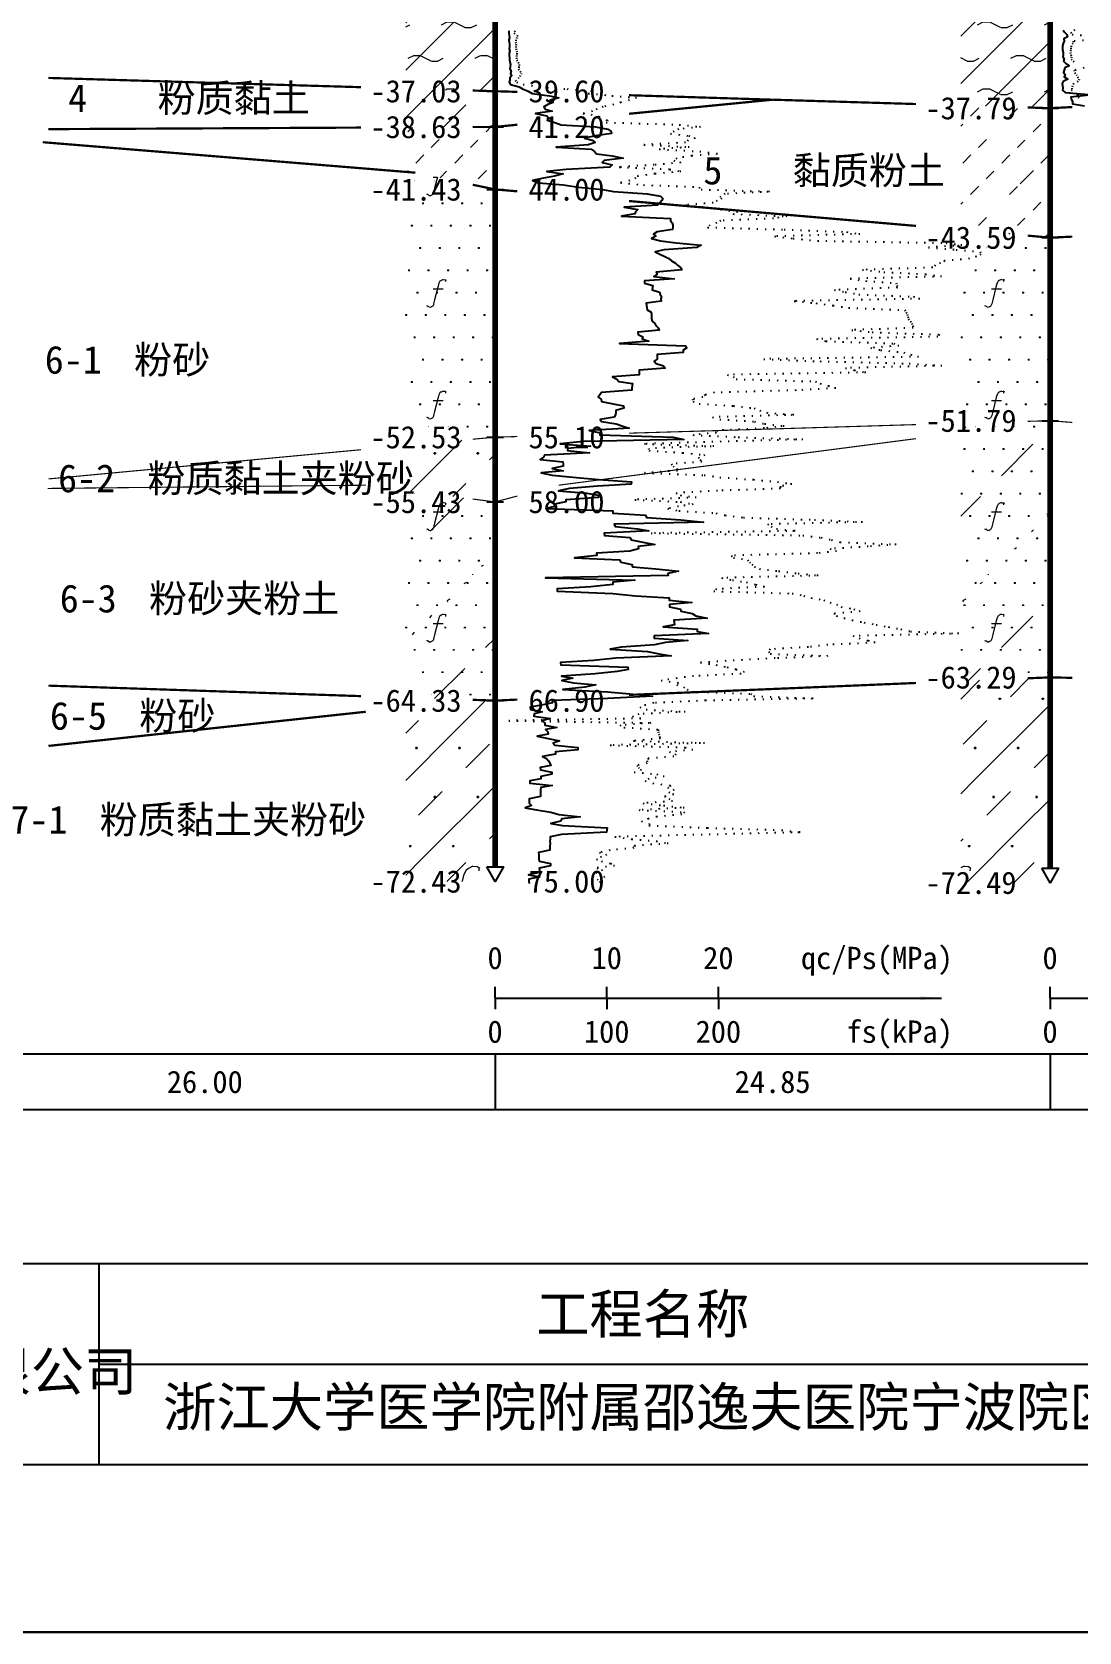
# Model space of a CAD drawing. Extents: x -37 to 3540, y -1485 to 297.
# Drawn here: x 2276.4 to 2370.1, y -891 to -747.6 of the extents above; entities that cross this region are included whole.
import ezdxf
from ezdxf.enums import TextEntityAlignment as Align

# ---------------------------------------------------------------- set-up
doc = ezdxf.new("R2010")
doc.units = 0
doc.linetypes.add('DOT', pattern=[6.35, 0, -6.35])
doc.layers.get('0').update_dxf_attribs({"linetype": 'CONTINUOUS'})
for name, color, linetype in [('CURVE', 200, 'CONTINUOUS'), ('FRAME', 7, 'CONTINUOUS'), ('HOLE', 41, 'CONTINUOUS'), ('RULER', 7, 'CONTINUOUS'), ('STRATUM', 241, 'CONTINUOUS')]:
    doc.layers.add(name, color=color, linetype=linetype)
doc.layers.add('HATCH', color=7, linetype='CONTINUOUS', lineweight=13)
doc.styles.add('ST', font='')
doc.styles.get('ST').set_extended_font_data('SimSun')
pattern_1 = [(45, (2182.6135, -891), (-2.12132, 2.12132), [10, 0]), (26.565, (2183.6876, -891.2536), (5.999823, 5.999812), [0.567, -12.849]), (0, (2183.1206, -891.2536), (0, 6), [0.567, -5.433]), (26.565, (2181.0322, -891), (5.999823, 5.999812), [0.567, -12.849]), (0, (2181.5393, -890.7464), (0, 6), [0.567, -5.433]), (153.435, (2183.1206, -891.2536), (-5.999818, -5e-06), [1.134, -12.2826]), (26.565, (2186.6876, -888.2536), (5.999823, 5.999812), [0.567, -12.849]), (0, (2186.1206, -888.2536), (0, 6), [0.567, -5.433]), (26.565, (2184.0322, -888), (5.999823, 5.999812), [0.567, -12.849]), (0, (2184.5393, -887.7464), (0, 6), [0.567, -5.433]), (153.435, (2186.1206, -888.2536), (-5.999818, -5e-06), [1.134, -12.2826])]
pattern_2 = [(45, (2182.6135, -891), (-4.24264, 4.24264), [10, 0]), (45, (2183.6745, -894.182), (-2.12132, 6.36396), [3, -3])]
pattern_3 = [(45, (2182.6135, -891), (-6e-07, 6.99998), [0.9473, -8.9522]), (45, (2184.0135, -889.6), (-6e-07, 6.99998), [0.9869, -8.9126]), (45, (2185.4135, -888.2), (-6e-07, 6.99998), [1.06018, -8.83931]), (45, (2186.8135, -886.8), (-6e-07, 6.99998), [0.94918, -8.95032]), (45, (2188.2135, -885.4), (-6e-07, 6.99998), [1.0365, -8.863]), (45, (2186.1135, -891), (-6e-07, 6.99998), [1.01335, -8.88615]), (45, (2187.5135, -889.6), (-6e-07, 6.99998), [1.07896, -12.12037]), (45, (2188.9135, -888.2), (-6e-07, 6.99998), [0.99882, -8.90067]), (45, (2183.3135, -886.8), (-4e-07, 6.99998), [1.05533, -8.84416]), (45, (2184.7135, -885.4), (-4e-07, 6.99998), [1.0365, -8.863])]
pattern_4 = [(82.875, (2181.7789, -892.206), (0.000369, 10.0001764), [0.0893, -80.5337]), (143.13, (2181.8799, -892.2818), (-29.999964, 20.000054), [0.12627, -49.87373]), (172.875, (2182.0571, -892.304), (-70.000246, 9.99966), [0.17857, -80.44443]), (206.565, (2182.2355, -892.2147), (-9.999705, -9.99969), [0.19954, -22.16046]), (243.435, (2182.325, -892.0363), (9e-06, -9.9997), [0.19954, -22.16146]), (255.964, (2182.414, -891.679), (-0.0002, -9.9995), [0.36813, -40.86287]), (255.964, (2182.724, -890.439), (-0.0002, -9.9995), [1.27838, -39.95262]), (255.964, (2182.7926, -890.165), (-0.0002, -9.9995), [0.28235, -40.94865]), (216.87, (2182.9828, -889.9108), (-9.999982, -10.000018), [0.12627, -49.87373]), (243.435, (2182.882, -889.9865), (9e-06, -9.9997), [0.19954, -22.16146]), (206.565, (2183.1613, -889.8215), (-9.999705, -9.99969), [0.19954, -22.16046]), (172.875, (2183.3385, -889.8437), (-70.000246, 9.99966), [0.17857, -80.44443]), (143.13, (2183.4395, -889.9194), (-29.999964, 20.000054), [0.12627, -49.87373]), (82.875, (2183.4284, -890.008), (0.000369, 10.0001764), [0.0893, -80.5337]), (0, (2182.284, -890.66), (0, 10), [0.89286, -9.10714]), (0, (2182.6385, -891), (1, 2), [0, -1.75]), (0, (2182.6135, -890.975), (1, 2), [0, -1.75]), (0, (2182.6135, -891), (1, 2), [0, -1.75]), (0, (2182.5885, -891), (1, 2), [0, -1.75]), (0, (2182.6135, -891.025), (1, 2), [0, -1.75])]
pattern_5 = [(82.875, (2180.7773, -893.6533), (0.000812, 22.000388), [0.1964, -177.1742]), (143.13, (2180.9996, -893.82), (-65.99992, 44.00012), [0.2778, -109.7222]), (172.875, (2181.3894, -893.8687), (-154.00054, 21.999253), [0.3929, -176.9777]), (206.565, (2181.782, -893.672), (-21.99935, -21.9993), [0.439, -48.753]), (243.435, (2181.978, -893.28), (2e-05, -21.99933), [0.439, -48.7552]), (255.964, (2182.175, -892.494), (-0.00044, -21.9989), [0.8099, -89.8983]), (255.964, (2182.857, -889.7656), (-0.00044, -21.9989), [2.8124, -87.8958]), (255.964, (2183.0075, -889.163), (-0.00044, -21.9989), [0.6212, -90.087]), (216.87, (2183.426, -888.6037), (-21.99996, -22.00004), [0.2778, -109.7222]), (243.435, (2183.204, -888.77), (2e-05, -21.99933), [0.439, -48.7552]), (206.565, (2183.819, -888.407), (-21.99935, -21.9993), [0.439, -48.753]), (172.875, (2184.2085, -888.456), (-154.00054, 21.999253), [0.3929, -176.9777]), (143.13, (2184.4308, -888.6228), (-65.99992, 44.00012), [0.2778, -109.7222]), (82.875, (2184.4064, -888.8177), (0.000812, 22.000388), [0.1964, -177.1742]), (0, (2181.888, -890.252), (0, 22), [1.9643, -20.0357]), (0, (2182.6685, -891), (2.2, 4.4), [0, -3.85]), (0, (2182.6135, -890.945), (2.2, 4.4), [0, -3.85]), (0, (2182.6135, -891), (2.2, 4.4), [0, -3.85]), (0, (2182.5585, -891), (2.2, 4.4), [0, -3.85]), (0, (2182.6135, -891.055), (2.2, 4.4), [0, -3.85])]
pattern_6 = [(45, (2182.613, -891), (-2e-06, 15.39996), [4.3383, -17.4406]), (45, (2188.802, -884.777), (-2e-06, 15.39996), [4.3861, -17.3928]), (45, (2193.762, -879.819), (-2e-06, 15.39996), [3.9899, -17.7889]), (26.565, (2182.6135, -883.3), (15.4, 15.4), [0.2123, -34.2231]), (36.8699, (2184.1535, -881.76), (15.4, 15.4), [0.43504, -76.56496]), (315, (2190.313, -875.653), (15.39996, 3e-06), [0.0727, -21.7062]), (26.565, (2190.3135, -891), (15.4, 15.4), [0.3184, -34.117]), (26.565, (2191.8535, -889.46), (15.4, 15.4), [0.2316, -34.2038]), (90, (2192.623, -888.69), (-15.4, -1e-06), [0.0633, -15.3367]), (26.565, (2193.3935, -887.92), (15.4, 15.4), [0.2002, -68.6707]), (36.8699, (2194.9335, -886.38), (15.4, 15.4), [0.2435, -76.7565]), (45, (2196.473, -884.84), (-5e-07, 15.39996), [0.24, -21.5388]), (315, (2197.825, -883.195), (15.39996, 3e-06), [0.0727, -21.7062]), (36.8699, (2185.6935, -880.22), (15.4, 15.4), [0.2249, -76.7751]), (53.1301, (2187.2335, -878.68), (30.8, 46.2), [0.29564, -76.70436]), (53.1301, (2188.7735, -877.14), (30.8, 46.2), [0.2777, -76.7223])]

# ---------------------------------------------------------------- blocks, each defined once
blk = doc.blocks.new('图签_A3长')
for p, q in [((0, 18), (-380, 18)), ((-320, 0), (-320, 18)), ((-320, 9), (0, 9)), ((-380, 0), (0, 0))]:
    blk.add_line(p, q)
at = {"style": 'ST'}
blk.add_text('工程名称', height=3.5, dxfattribs=at).set_placement((-271.3, 13.5), align=Align.MIDDLE_CENTER)
for tag, p in [('01＿单位名称', (-349.98, 8.36)), ('02＿工程名称', (-271.3, 5.16)), ('04＿工程编号', (-176.51, 4.65)), ('05＿日期', (-35.59, 4.65)), ('06＿图号', (-11.16, 4.91))]:
    blk.add_attdef(tag, text='', height=3.5, dxfattribs=at).set_placement(p, align=Align.MIDDLE_CENTER)
at = {"style": 'ST', "width": 0.85}
blk.add_attdef('03＿图件名称', text='', height=3, dxfattribs=at).set_placement((-205.49, 5.05), align=Align.MIDDLE_CENTER)
blk = doc.blocks.new('Arrow')
for points in [[(-3.984779, 0.348623), (0, 0), (-3.189535, 0)], [(-3.189535, 0), (0, 0), (-3.984779, -0.348623)]]:
    blk.add_solid(points)

msp = doc.modelspace()

# ---------------------------------------------------------------- hatches: boundary and pattern name
at = {"layer": 'HATCH'}
h = msp.add_hatch(dxfattribs=at)
h.set_pattern_fill('YNNT', color=251, style=0)
h.set_pattern_definition(pattern_1)
h.paths.add_polyline_path([(2367.54, -741.87), (2359.54, -742.07), (2359.54, -754.22), (2367.54, -754.47)])
h.paths.add_polyline_path([(2355.47, -755.96), (2365.03, -755.96), (2365.03, -753.02), (2355.47, -753.02)], flags=9)
h.paths.add_polyline_path([(2355.47, -743.36), (2365.03, -743.36), (2365.03, -740.42), (2355.47, -740.42)], flags=9)
h = msp.add_hatch(dxfattribs=at)
h.set_pattern_fill('YNNT', color=251, style=0)
h.set_pattern_definition(pattern_1)
h.paths.add_polyline_path([(2317.83, -743.15), (2309.83, -741.99), (2309.83, -752.71), (2317.83, -752.95)])
h.paths.add_polyline_path([(2305.76, -754.44), (2315.32, -754.44), (2315.32, -751.5), (2305.76, -751.5)], flags=9)
h.paths.add_polyline_path([(2305.76, -744.64), (2315.32, -744.64), (2315.32, -741.7), (2305.76, -741.7)], flags=9)
h = msp.add_hatch(dxfattribs=at)
h.set_pattern_fill('FZNT', color=32, style=0)
h.set_pattern_definition(pattern_2)
h.paths.add_polyline_path([(2317.83, -752.95), (2309.83, -752.71), (2309.83, -756.19), (2317.83, -756.15)])
h.paths.add_polyline_path([(2305.76, -757.64), (2315.32, -757.64), (2315.32, -754.7), (2305.76, -754.7)], flags=9)
h.paths.add_polyline_path([(2305.76, -754.44), (2315.32, -754.44), (2315.32, -751.5), (2305.76, -751.5)], flags=9)
h = msp.add_hatch(dxfattribs=at)
h.set_pattern_fill('NZFT', color=52, style=0)
h.set_pattern_definition(pattern_3)
h.paths.add_polyline_path([(2367.54, -754.47), (2359.54, -754.22), (2359.54, -765.37), (2367.54, -766.07)])
h.paths.add_polyline_path([(2355.47, -767.56), (2365.03, -767.56), (2365.03, -764.62), (2355.47, -764.62)], flags=9)
h.paths.add_polyline_path([(2355.47, -755.96), (2365.03, -755.96), (2365.03, -753.02), (2355.47, -753.02)], flags=9)
h = msp.add_hatch(dxfattribs=at)
h.set_pattern_fill('NZFT', color=52, style=0)
h.set_pattern_definition(pattern_3)
h.paths.add_polyline_path([(2317.83, -756.15), (2309.83, -756.19), (2309.83, -760.06), (2317.83, -761.75)])
h.paths.add_polyline_path([(2305.76, -763.24), (2315.32, -763.24), (2315.32, -760.3), (2305.76, -760.3)], flags=9)
h.paths.add_polyline_path([(2305.76, -757.64), (2315.32, -757.64), (2315.32, -754.7), (2305.76, -754.7)], flags=9)
h = msp.add_hatch(dxfattribs=at)
h.set_pattern_fill('FS', color=142, style=0)
h.set_pattern_definition(pattern_4)
h.paths.add_polyline_path([(2317.83, -761.75), (2309.83, -760.06), (2309.83, -784.69), (2317.83, -783.95)])
h.paths.add_polyline_path([(2305.76, -785.44), (2315.32, -785.44), (2315.32, -782.5), (2305.76, -782.5)], flags=9)
h.paths.add_polyline_path([(2305.76, -763.24), (2315.32, -763.24), (2315.32, -760.3), (2305.76, -760.3)], flags=9)
h = msp.add_hatch(dxfattribs=at)
h.set_pattern_fill('FS', color=142, style=0)
h.set_pattern_definition(pattern_4)
h.paths.add_polyline_path([(2367.54, -766.07), (2359.54, -765.37), (2359.54, -782.71), (2367.54, -782.47)])
h.paths.add_polyline_path([(2355.47, -783.96), (2365.03, -783.96), (2365.03, -781.02), (2355.47, -781.02)], flags=9)
h.paths.add_polyline_path([(2355.47, -767.56), (2365.03, -767.56), (2365.03, -764.62), (2355.47, -764.62)], flags=9)
h = msp.add_hatch(dxfattribs=at)
h.set_pattern_fill('FS', color=142, style=0)
h.set_pattern_definition(pattern_4)
h.paths.add_polyline_path([(2367.54, -782.47), (2359.54, -782.71), (2359.54, -805.8), (2367.54, -805.47)])
h.paths.add_polyline_path([(2336.61, -787.59), (2363.28, -787.59), (2363.28, -782.64), (2336.61, -782.64)], flags=9)
h.paths.add_polyline_path([(2355.47, -806.96), (2365.03, -806.96), (2365.03, -804.02), (2355.47, -804.02)], flags=9)
h.paths.add_polyline_path([(2355.47, -783.96), (2365.03, -783.96), (2365.03, -781.02), (2355.47, -781.02)], flags=9)
h = msp.add_hatch(dxfattribs=at)
h.set_pattern_fill('SZFT', color=142, scale=2.2, style=0)
h.set_pattern_definition(pattern_6)
h.paths.add_polyline_path([(2367.54, -782.47), (2359.54, -782.71), (2359.54, -805.8), (2367.54, -805.47)])
h.paths.add_polyline_path([(2336.61, -787.59), (2363.28, -787.59), (2363.28, -782.64), (2336.61, -782.64)], flags=9)
h.paths.add_polyline_path([(2355.47, -806.96), (2365.03, -806.96), (2365.03, -804.02), (2355.47, -804.02)], flags=9)
h.paths.add_polyline_path([(2355.47, -783.96), (2365.03, -783.96), (2365.03, -781.02), (2355.47, -781.02)], flags=9)
h = msp.add_hatch(dxfattribs=at)
h.set_pattern_fill('FZNT', color=32, style=0)
h.set_pattern_definition(pattern_2)
h.paths.add_polyline_path([(2317.83, -783.95), (2309.83, -784.69), (2309.83, -788.71), (2317.83, -789.75)])
h.paths.add_polyline_path([(2305.76, -791.24), (2315.32, -791.24), (2315.32, -788.3), (2305.76, -788.3)], flags=9)
h.paths.add_polyline_path([(2305.76, -785.44), (2315.32, -785.44), (2315.32, -782.5), (2305.76, -782.5)], flags=9)
h = msp.add_hatch(dxfattribs=at)
h.set_pattern_fill('FS', color=32, scale=2.2, style=0)
h.set_pattern_definition(pattern_5)
h.paths.add_polyline_path([(2317.83, -783.95), (2309.83, -784.69), (2309.83, -788.71), (2317.83, -789.75)])
h.paths.add_polyline_path([(2305.76, -791.24), (2315.32, -791.24), (2315.32, -788.3), (2305.76, -788.3)], flags=9)
h.paths.add_polyline_path([(2305.76, -785.44), (2315.32, -785.44), (2315.32, -782.5), (2305.76, -782.5)], flags=9)
h = msp.add_hatch(dxfattribs=at)
h.set_pattern_fill('FS', color=142, style=0)
h.set_pattern_definition(pattern_4)
h.paths.add_polyline_path([(2317.83, -789.75), (2309.83, -788.71), (2309.83, -807.28), (2317.83, -807.55)])
h.paths.add_polyline_path([(2305.76, -809.04), (2315.32, -809.04), (2315.32, -806.1), (2305.76, -806.1)], flags=9)
h.paths.add_polyline_path([(2305.76, -791.24), (2315.32, -791.24), (2315.32, -788.3), (2305.76, -788.3)], flags=9)
h = msp.add_hatch(dxfattribs=at)
h.set_pattern_fill('SZFT', color=142, scale=2.2, style=0)
h.set_pattern_definition(pattern_6)
h.paths.add_polyline_path([(2317.83, -789.75), (2309.83, -788.71), (2309.83, -807.28), (2317.83, -807.55)])
h.paths.add_polyline_path([(2305.76, -809.04), (2315.32, -809.04), (2315.32, -806.1), (2305.76, -806.1)], flags=9)
h.paths.add_polyline_path([(2305.76, -791.24), (2315.32, -791.24), (2315.32, -788.3), (2305.76, -788.3)], flags=9)
h = msp.add_hatch(dxfattribs=at)
h.set_pattern_fill('FZNT', color=32, style=0)
h.set_pattern_definition(pattern_2)
h.paths.add_polyline_path([(2367.54, -805.47), (2359.54, -805.8), (2359.54, -823.87), (2367.54, -823.87), (2366.79, -822.57), (2367.54, -822.57)])
h.paths.add_polyline_path([(2355.47, -825.36), (2365.03, -825.36), (2365.03, -822.42), (2355.47, -822.42)], flags=9)
h.paths.add_polyline_path([(2355.47, -806.96), (2365.03, -806.96), (2365.03, -804.02), (2355.47, -804.02)], flags=9)
h = msp.add_hatch(dxfattribs=at)
h.set_pattern_fill('FS', color=32, scale=2.2, style=0)
h.set_pattern_definition(pattern_5)
h.paths.add_polyline_path([(2367.54, -805.47), (2359.54, -805.8), (2359.54, -823.87), (2367.54, -823.87), (2366.79, -822.57), (2367.54, -822.57)])
h.paths.add_polyline_path([(2355.47, -825.36), (2365.03, -825.36), (2365.03, -822.42), (2355.47, -822.42)], flags=9)
h.paths.add_polyline_path([(2355.47, -806.96), (2365.03, -806.96), (2365.03, -804.02), (2355.47, -804.02)], flags=9)
h = msp.add_hatch(dxfattribs=at)
h.set_pattern_fill('FZNT', color=32, style=0)
h.set_pattern_definition(pattern_2)
h.paths.add_polyline_path([(2317.83, -807.55), (2309.83, -807.28), (2309.83, -823.75), (2317.83, -823.75), (2317.08, -822.45), (2317.83, -822.45)])
h.paths.add_polyline_path([(2305.76, -825.24), (2315.32, -825.24), (2315.32, -822.3), (2305.76, -822.3)], flags=9)
h.paths.add_polyline_path([(2305.76, -809.04), (2315.32, -809.04), (2315.32, -806.1), (2305.76, -806.1)], flags=9)
h = msp.add_hatch(dxfattribs=at)
h.set_pattern_fill('FS', color=32, scale=2.2, style=0)
h.set_pattern_definition(pattern_5)
h.paths.add_polyline_path([(2317.83, -807.55), (2309.83, -807.28), (2309.83, -823.75), (2317.83, -823.75), (2317.08, -822.45), (2317.83, -822.45)])
h.paths.add_polyline_path([(2305.76, -825.24), (2315.32, -825.24), (2315.32, -822.3), (2305.76, -822.3)], flags=9)
h.paths.add_polyline_path([(2305.76, -809.04), (2315.32, -809.04), (2315.32, -806.1), (2305.76, -806.1)], flags=9)

# ---------------------------------------------------------------- linework, layer by layer
at = {"layer": 'CURVE', "color": 30, "linetype": 'Continuous'}
for points in [[(2319.05, -747.55), (2319.06, -747.75), (2319.09, -747.95), (2319.12, -748.15), (2319.07, -748.35), (2319.09, -748.55), (2319.12, -748.75), (2319.12, -748.95), (2319.09, -749.15), (2319.14, -749.35), (2319.1, -749.55), (2319.1, -749.75), (2319.12, -749.95), (2319.11, -750.15), (2319.15, -750.35), (2319.21, -750.55), (2319.17, -750.75), (2319.16, -750.95), (2319.26, -751.15), (2319.22, -751.35), (2319.33, -751.55), (2319.16, -751.75), (2319.16, -751.95), (2319.08, -752.15), (2319.22, -752.35), (2319.98, -752.55), (2320.28, -752.75), (2320.8, -752.95), (2321.15, -753.15), (2322.7, -753.35), (2323.55, -753.55), (2322.77, -753.75), (2323.04, -753.95), (2322.55, -754.15), (2322.2, -754.35), (2322.32, -754.55), (2322.94, -754.75), (2321.46, -754.95), (2322.46, -755.15), (2322.63, -755.35), (2322.49, -755.55), (2323.17, -755.75), (2323.74, -755.95), (2326.82, -756.15), (2327.93, -756.35), (2328.23, -756.55), (2328.27, -756.75), (2326.82, -756.95), (2325.85, -757.15), (2326.52, -757.35), (2326.79, -757.55), (2326.18, -757.75), (2323.31, -757.95), (2326.44, -758.15), (2326.73, -758.35), (2326.91, -758.55), (2328.32, -758.75), (2329.29, -758.95), (2327.59, -759.15), (2327.43, -759.35), (2328.33, -759.55), (2328.11, -759.75), (2324.19, -759.95), (2322.47, -760.15), (2323.94, -760.35), (2323.16, -760.55), (2322.16, -760.75), (2321.18, -760.95), (2321.72, -761.15), (2323.94, -761.35), (2325.29, -761.55), (2327.45, -761.75), (2328.44, -761.95), (2331.45, -762.15), (2332.65, -762.35), (2332.85, -762.55), (2332.78, -762.75), (2332.58, -762.95), (2332.39, -763.15), (2329.39, -763.35), (2330.62, -763.55), (2330.4, -763.75), (2330.35, -763.95), (2329.16, -764.15), (2333.54, -764.35), (2333.55, -764.55), (2333.68, -764.75), (2333.76, -764.95), (2333.74, -765.15), (2333.71, -765.35), (2332.35, -765.55), (2332.01, -765.75), (2332.22, -765.95), (2331.83, -766.15), (2332.66, -766.35), (2334.04, -766.55), (2336.3, -766.75), (2335.89, -766.95), (2332.99, -767.15), (2332.16, -767.35), (2332.6, -767.55), (2333.05, -767.75), (2333.4, -767.95), (2333.62, -768.15), (2334, -768.35), (2334.18, -768.55), (2334.45, -768.75), (2334.57, -768.95), (2332.27, -769.15), (2332.36, -769.35), (2332.05, -769.55), (2333.86, -769.75), (2331.21, -769.95), (2331.22, -770.15), (2331.95, -770.35), (2331.92, -770.55), (2331.91, -770.75), (2332.56, -770.95), (2332.62, -771.15), (2332.73, -771.35), (2332.69, -771.55), (2332.72, -771.75), (2331.37, -771.95), (2331.4, -772.15), (2331.43, -772.35), (2331.45, -772.55), (2331.8, -772.75), (2331.83, -772.95), (2331.84, -773.15), (2331.85, -773.35), (2331.91, -773.55), (2332.14, -773.75), (2332.23, -773.95), (2332.43, -774.15), (2332.53, -774.35), (2330.63, -774.55), (2330.65, -774.75), (2331.05, -774.95), (2331.02, -775.15), (2331.6, -775.35), (2328.98, -775.55), (2334.89, -775.75), (2335.02, -775.95), (2334.68, -776.15), (2334.68, -776.35), (2332.35, -776.55), (2332.35, -776.75), (2332.34, -776.95), (2332.08, -777.15), (2332.27, -777.35), (2332.91, -777.55), (2333.07, -777.75), (2330.73, -777.95), (2330.73, -778.15), (2330.74, -778.35), (2328.36, -778.55), (2328.74, -778.75), (2328.92, -778.95), (2330.15, -779.15), (2330.11, -779.35), (2330.08, -779.55), (2330.07, -779.75), (2327.37, -779.95), (2327.21, -780.15), (2327.05, -780.35), (2327.33, -780.55), (2327.36, -780.75), (2328.4, -780.95), (2329.33, -781.15), (2329.36, -781.35), (2328.66, -781.55), (2328.65, -781.75), (2328.62, -781.95), (2328.5, -782.15), (2327.24, -782.35), (2327.37, -782.55), (2328.68, -782.75), (2329.28, -782.95), (2329.84, -783.15), (2326.26, -783.35), (2327.23, -783.55), (2327.22, -783.75), (2333.77, -783.95), (2334.75, -784.15), (2325.71, -784.35), (2323.65, -784.55), (2326.37, -784.75), (2324.34, -784.95), (2324.32, -785.15), (2326.28, -785.35), (2322.26, -785.55), (2322.17, -785.75), (2321.87, -785.95), (2323.91, -786.15), (2323.93, -786.35), (2323.94, -786.55), (2322.95, -786.75), (2323.94, -786.95), (2321.95, -787.15), (2322.95, -787.35), (2325.11, -787.55), (2327.11, -787.75), (2330.06, -787.95), (2330.02, -788.15), (2326.99, -788.35), (2324.5, -788.55), (2323.5, -788.75), (2326.06, -788.95), (2327.07, -789.15), (2327.08, -789.35), (2324.16, -789.55), (2324.16, -789.75), (2323.16, -789.95), (2323.16, -790.15), (2322.39, -790.35), (2328.38, -790.55), (2328.39, -790.75), (2331.31, -790.95), (2331.39, -791.15), (2334.47, -791.35), (2336.5, -791.55), (2328.51, -791.75), (2328.58, -791.95), (2330.59, -792.15), (2331.61, -792.35), (2327.6, -792.55), (2327.64, -792.75), (2329.9, -792.95), (2330.02, -793.15), (2331.07, -793.35), (2332.14, -793.55), (2330.66, -793.75), (2330.68, -793.95), (2329.89, -794.15), (2326.91, -794.35), (2326.93, -794.55), (2324.95, -794.75), (2328.97, -794.95), (2329.08, -795.15), (2330.08, -795.35), (2330.15, -795.55), (2332.22, -795.75), (2334.25, -795.95), (2333.31, -796.15), (2333.32, -796.35), (2322.35, -796.55), (2330.36, -796.75), (2328.38, -796.95), (2328.39, -797.15), (2326.4, -797.35), (2323.4, -797.55), (2323.4, -797.75), (2328.39, -797.95), (2330.4, -798.15), (2333.42, -798.35), (2333.42, -798.55), (2335.44, -798.75), (2333.44, -798.95), (2333.45, -799.15), (2334.45, -799.35), (2334.46, -799.55), (2335.47, -799.75), (2335.81, -799.95), (2336.82, -800.15), (2333.85, -800.35), (2333.86, -800.55), (2333.89, -800.75), (2332.9, -800.95), (2335.92, -801.15), (2335.93, -801.35), (2336.95, -801.55), (2332.07, -801.75), (2332.08, -801.95), (2335.09, -802.15), (2333.1, -802.35), (2332.12, -802.55), (2329.14, -802.75), (2328.14, -802.95), (2331.48, -803.15), (2332.53, -803.35), (2333.61, -803.55), (2328.64, -803.75), (2326.66, -803.95), (2323.68, -804.15), (2323.71, -804.35), (2329.73, -804.55), (2329.75, -804.75), (2328.77, -804.95), (2326.79, -805.15), (2323.79, -805.35), (2324.81, -805.55), (2323.82, -805.75), (2324.84, -805.95), (2326.85, -806.15), (2325.86, -806.35), (2323.89, -806.55), (2327.9, -806.75), (2329.91, -806.95), (2331.93, -807.15), (2327.94, -807.35), (2322.95, -807.55), (2322.96, -807.75), (2321.97, -807.95), (2320.98, -808.15), (2321, -808.35), (2322.06, -808.55), (2321.33, -808.75), (2321.31, -808.95), (2322.77, -809.15), (2322.03, -809.35), (2322.3, -809.55), (2322.3, -809.75), (2323.35, -809.95), (2322.36, -810.15), (2322.56, -810.35), (2322.58, -810.55), (2321.59, -810.75), (2322.59, -810.95), (2323.6, -811.15), (2323.04, -811.35), (2323.17, -811.55), (2325.24, -811.75), (2325.24, -811.95), (2323.23, -812.15), (2323.23, -812.35), (2322.07, -812.55), (2322.43, -812.75), (2322.62, -812.95), (2322.73, -813.15), (2322.81, -813.35), (2321.86, -813.55), (2321.89, -813.75), (2322.9, -813.95), (2322.92, -814.15), (2321.93, -814.35), (2321.94, -814.55), (2320.94, -814.75), (2320.93, -814.95), (2322.93, -815.15), (2321.92, -815.35), (2321.9, -815.55), (2321.89, -815.75), (2321.89, -815.95), (2321.89, -816.15), (2320.87, -816.35), (2320.87, -816.55), (2320.87, -816.75), (2321.1, -816.95), (2320.53, -817.15), (2321.55, -817.35), (2322.82, -817.55), (2323.53, -817.75), (2325.46, -817.95), (2323.82, -818.15), (2323.69, -818.35), (2322.82, -818.55), (2323.86, -818.75), (2327.86, -818.95), (2327.85, -819.15), (2327.82, -819.35), (2323.78, -819.55), (2322.77, -819.75), (2322.75, -819.95), (2322.74, -820.15), (2322.75, -820.35), (2322.74, -820.55), (2322.74, -820.75), (2322.73, -820.95), (2321.73, -821.15), (2321.75, -821.35), (2321.75, -821.55), (2321.76, -821.75), (2321.77, -821.95), (2322.78, -822.15), (2322.79, -822.35), (2321.79, -822.55), (2321.81, -822.75), (2321.82, -822.95), (2320.83, -823.15), (2321.84, -823.35), (2320.85, -823.55), (2320.86, -823.75), (2320.87, -823.95)], [(2368.7, -747.47), (2368.84, -747.67), (2369.04, -747.87), (2369.11, -748.07), (2368.78, -748.27), (2368.8, -748.47), (2368.7, -748.67), (2368.66, -748.87), (2368.66, -749.07), (2368.66, -749.27), (2368.71, -749.47), (2368.7, -749.67), (2368.69, -749.87), (2368.81, -750.07), (2368.75, -750.27), (2368.96, -750.47), (2369.26, -750.67), (2368.86, -750.87), (2368.8, -751.07), (2368.74, -751.27), (2368.93, -751.47), (2368.8, -751.67), (2369.12, -751.87), (2368.72, -752.07), (2368.63, -752.27), (2368.65, -752.47), (2368.68, -752.67), (2368.65, -752.87), (2368.9, -753.07), (2371.35, -753.27), (2369.39, -753.47), (2369.43, -753.67), (2369.55, -753.87), (2369.54, -754.07), (2370.61, -754.27)]]:
    msp.add_lwpolyline(points, dxfattribs=at)
at = {"layer": 'CURVE', "color": 100, "linetype": 'DOT', "ltscale": 0.1}
for points in [[(2319.59, -747.55), (2319.52, -747.75), (2319.86, -747.95), (2319.78, -748.15), (2319.69, -748.35), (2319.66, -748.55), (2319.72, -748.75), (2319.68, -748.95), (2319.71, -749.15), (2319.75, -749.35), (2319.79, -749.55), (2319.76, -749.75), (2319.74, -749.95), (2319.77, -750.15), (2319.91, -750.35), (2320, -750.55), (2319.95, -750.75), (2319.94, -750.95), (2320.09, -751.15), (2320.21, -751.35), (2320.09, -751.55), (2319.97, -751.75), (2319.67, -751.95), (2319.78, -752.15), (2320.35, -752.35), (2321.79, -752.55), (2324.29, -752.75), (2326.45, -752.95), (2326.18, -753.15), (2328.3, -753.35), (2330.49, -753.55), (2329.87, -753.75), (2329.09, -753.95), (2328.48, -754.15), (2327.51, -754.35), (2326.96, -754.55), (2326.57, -754.75), (2325.7, -754.95), (2327.16, -755.15), (2327.06, -755.35), (2327.91, -755.55), (2327.78, -755.75), (2334.33, -755.95), (2336.24, -756.15), (2334.28, -756.35), (2333.88, -756.55), (2333.54, -756.75), (2335.18, -756.95), (2335.74, -757.15), (2335.14, -757.35), (2334.89, -757.55), (2331.16, -757.75), (2335.22, -757.95), (2332.54, -758.15), (2336.17, -758.35), (2337.75, -758.55), (2335.45, -758.75), (2334.1, -758.95), (2333.85, -759.15), (2334.46, -759.35), (2332.09, -759.55), (2328.95, -759.75), (2333.48, -759.95), (2334.47, -760.15), (2332.14, -760.35), (2330.63, -760.55), (2330.45, -760.75), (2329.91, -760.95), (2329.06, -761.15), (2331.12, -761.35), (2336.1, -761.55), (2336.28, -761.75), (2342.42, -761.95), (2338.44, -762.15), (2337.96, -762.35), (2338.14, -762.55), (2337.73, -762.75), (2337.37, -762.95), (2334.89, -763.15), (2336.82, -763.35), (2338.02, -763.55), (2339.54, -763.75), (2339.14, -763.95), (2343.96, -764.15), (2342.77, -764.35), (2338.04, -764.55), (2337.69, -764.75), (2337.07, -764.95), (2336.87, -765.15), (2343.71, -765.35), (2349.32, -765.55), (2350.5, -765.75), (2342.87, -765.95), (2344.52, -766.15), (2346.72, -766.35), (2358.23, -766.55), (2359.65, -766.75), (2356.64, -766.95), (2359.13, -767.15), (2361.27, -767.35), (2361.33, -767.55), (2360.94, -767.75), (2360.33, -767.95), (2358.07, -768.15), (2357.73, -768.35), (2357.29, -768.55), (2357.03, -768.75), (2350.73, -768.95), (2352.64, -769.15), (2356.38, -769.35), (2357.83, -769.55), (2349.63, -769.75), (2351.02, -769.95), (2353.77, -770.15), (2353.83, -770.35), (2353.87, -770.55), (2348.23, -770.75), (2349.2, -770.95), (2350.41, -771.15), (2355.29, -771.35), (2355.87, -771.55), (2344.63, -771.75), (2346.57, -771.95), (2348.11, -772.15), (2349.5, -772.35), (2354.54, -772.55), (2354.66, -772.75), (2354.74, -772.95), (2354.81, -773.15), (2354.86, -773.35), (2355.05, -773.55), (2355.16, -773.75), (2355.25, -773.95), (2355.28, -774.15), (2349.78, -774.35), (2351.6, -774.55), (2357.63, -774.75), (2357.49, -774.95), (2346.63, -775.15), (2347.49, -775.35), (2353.56, -775.55), (2354, -775.75), (2351.48, -775.95), (2352.36, -776.15), (2354.45, -776.35), (2355.05, -776.55), (2355.77, -776.75), (2341.9, -776.95), (2346.93, -777.15), (2354.92, -777.35), (2357.85, -777.55), (2349.21, -777.75), (2350.01, -777.95), (2351.03, -778.15), (2338.64, -778.35), (2339.17, -778.55), (2339.41, -778.75), (2346.52, -778.95), (2346.93, -779.15), (2347.7, -779.35), (2348.34, -779.55), (2344.79, -779.75), (2337.48, -779.95), (2336.64, -780.15), (2336.45, -780.35), (2335.52, -780.55), (2335.58, -780.75), (2336.11, -780.95), (2339.17, -781.15), (2341.03, -781.35), (2341.55, -781.55), (2342.15, -781.75), (2344.6, -781.95), (2337.29, -782.15), (2337.95, -782.35), (2341.07, -782.55), (2341.97, -782.75), (2343.71, -782.95), (2341.95, -783.15), (2337.72, -783.35), (2337.65, -783.55), (2335.55, -783.75), (2339.61, -783.95), (2345.41, -784.15), (2338.08, -784.35), (2331.21, -784.55), (2337.43, -784.75), (2331.58, -784.95), (2331.62, -785.15), (2334.64, -785.35), (2336.61, -785.55), (2336.05, -785.75), (2336.21, -785.95), (2336.35, -786.15), (2333.64, -786.35), (2333.77, -786.55), (2334.1, -786.75), (2334.18, -786.95), (2331.21, -787.15), (2336.56, -787.35), (2337.96, -787.55), (2340.97, -787.75), (2343.13, -787.95), (2344.4, -788.15), (2343.4, -788.35), (2343.39, -788.55), (2337.75, -788.75), (2334.05, -788.95), (2334.42, -789.15), (2335.84, -789.35), (2330.36, -789.55), (2334.42, -789.75), (2335.57, -789.95), (2334.26, -790.15), (2333.29, -790.35), (2334.3, -790.55), (2337.64, -790.75), (2338.42, -790.95), (2340.08, -791.15), (2346.43, -791.35), (2350.73, -791.55), (2342.24, -791.75), (2342.55, -791.95), (2343.04, -792.15), (2344.7, -792.35), (2331.8, -792.55), (2345.39, -792.75), (2347.04, -792.95), (2347.97, -793.15), (2348.74, -793.35), (2353.75, -793.55), (2351.26, -793.75), (2347.85, -793.95), (2348.41, -794.15), (2346.72, -794.35), (2339.01, -794.55), (2339.18, -794.75), (2340.48, -794.95), (2340.61, -795.15), (2340.83, -795.35), (2341.06, -795.55), (2341.5, -795.75), (2343.23, -795.95), (2344.97, -796.15), (2346.76, -796.35), (2338.12, -796.55), (2339.09, -796.75), (2340.34, -796.95), (2341.17, -797.15), (2341.95, -797.35), (2337.66, -797.55), (2337.42, -797.75), (2344.43, -797.95), (2345.49, -798.15), (2346.12, -798.35), (2347.28, -798.55), (2347.84, -798.75), (2348.41, -798.95), (2348.83, -799.15), (2349.97, -799.35), (2350.53, -799.55), (2348.18, -799.75), (2348.39, -799.95), (2349.08, -800.15), (2349.82, -800.35), (2350.88, -800.55), (2351.95, -800.75), (2353.05, -800.95), (2354.16, -801.15), (2355.03, -801.35), (2359.36, -801.55), (2349.9, -801.75), (2350.43, -801.95), (2351.23, -802.15), (2351.86, -802.35), (2347.63, -802.55), (2345.89, -802.75), (2342.48, -802.95), (2342.34, -803.15), (2342.48, -803.35), (2347.64, -803.55), (2342.92, -803.75), (2339.26, -803.95), (2336.23, -804.15), (2337.61, -804.35), (2338.6, -804.55), (2339.42, -804.75), (2340.14, -804.95), (2339.86, -805.15), (2335.6, -805.35), (2334.13, -805.55), (2332.7, -805.75), (2334.22, -805.95), (2334.1, -806.15), (2334.7, -806.35), (2335.03, -806.55), (2335.41, -806.75), (2340.71, -806.95), (2340.99, -807.15), (2346.32, -807.35), (2336.7, -807.55), (2332.04, -807.75), (2331.31, -807.95), (2330.8, -808.15), (2331.36, -808.35), (2334.86, -808.55), (2330.7, -808.75), (2330.14, -808.95), (2330.88, -809.15), (2319.05, -809.35), (2331.78, -809.55), (2329, -809.75), (2329.37, -809.95), (2332.43, -810.15), (2332.45, -810.35), (2332.51, -810.55), (2332.55, -810.75), (2332.64, -810.95), (2330.24, -811.15), (2336.59, -811.35), (2328.15, -811.55), (2334.85, -811.75), (2335.54, -811.95), (2333.44, -812.15), (2334.02, -812.35), (2333.84, -812.55), (2331.55, -812.75), (2331.45, -812.95), (2331.45, -813.15), (2330.54, -813.35), (2330.67, -813.55), (2330.94, -813.75), (2330.28, -813.95), (2332.31, -814.15), (2332.99, -814.35), (2331.63, -814.55), (2331.26, -814.75), (2331.95, -814.95), (2333.56, -815.15), (2333.27, -815.35), (2333.88, -815.55), (2333.4, -815.75), (2333.83, -815.95), (2333, -816.15), (2333.39, -816.35), (2333.73, -816.55), (2331.08, -816.75), (2332.93, -816.95), (2334.78, -817.15), (2330.73, -817.35), (2334.79, -817.55), (2334.56, -817.75), (2332.33, -817.95), (2331.57, -818.15), (2330.95, -818.35), (2331.66, -818.55), (2331.61, -818.75), (2336.86, -818.95), (2343.5, -819.15), (2345.17, -819.35), (2337.11, -819.55), (2328.57, -819.75), (2330.07, -819.95), (2332.28, -820.15), (2333.33, -820.35), (2330.31, -820.55), (2330.27, -820.75), (2328.14, -820.95), (2327.17, -821.15), (2327.81, -821.35), (2327.36, -821.55), (2326.9, -821.75), (2327.35, -821.95), (2328.16, -822.15), (2328.54, -822.35), (2326.96, -822.55), (2327.46, -822.75), (2326.86, -822.95), (2327.21, -823.15), (2327.66, -823.35), (2326.96, -823.55), (2327.22, -823.75), (2327.22, -823.95)], [(2372, -748.27), (2369.6, -748.47), (2369.59, -748.67), (2369.44, -748.87), (2369.39, -749.07), (2369.4, -749.27), (2369.34, -749.47), (2369.39, -749.67), (2369.45, -749.87), (2369.44, -750.07), (2369.6, -750.27), (2370.25, -750.47)], [(2369.77, -747.47), (2369.4, -747.67), (2369.51, -747.87), (2372.56, -748.07)], [(2370.6, -750.87), (2369.71, -751.07), (2369.75, -751.27), (2369.9, -751.47), (2370.01, -751.67), (2370.16, -751.87), (2370.06, -752.07), (2369.67, -752.27), (2369.55, -752.47), (2369.5, -752.67), (2369.5, -752.87), (2369.2, -753.07), (2370.05, -753.27), (2370.06, -753.47), (2370.43, -753.67)]]:
    msp.add_lwpolyline(points, dxfattribs=at)
at = {"layer": 'FRAME', "linetype": 'Continuous'}
msp.add_line((2164.66, -876), (2602.36, -876), dxfattribs=at)
at = {"layer": 'FRAME', "color": 245, "linetype": 'Continuous'}
for p, q in [((3017.96, -891), (2140.07, -891)), ((2144.66, -891), (2622.36, -891))]:
    msp.add_line(p, q, dxfattribs=at)
at = {"layer": 'HOLE', "linetype": 'Continuous', "const_width": 0.5}
for points in [[(2317.83, -673.75), (2317.83, -822.45)], [(2367.54, -673.87), (2367.54, -822.57)]]:
    msp.add_lwpolyline(points, dxfattribs=at)
at = {"layer": 'HOLE', "linetype": 'Continuous'}
for points in [[(2317.08, -752.95), (2318.58, -752.95)], [(2366.79, -754.47), (2368.29, -754.47)], [(2317.08, -756.15), (2318.58, -756.15)], [(2317.08, -761.75), (2318.58, -761.75)], [(2366.79, -766.07), (2368.29, -766.07)], [(2366.79, -782.47), (2368.29, -782.47)], [(2317.08, -783.95), (2318.58, -783.95)], [(2317.08, -789.75), (2318.58, -789.75)], [(2366.79, -805.47), (2368.29, -805.47)], [(2317.08, -807.55), (2318.58, -807.55)]]:
    msp.add_lwpolyline(points, dxfattribs=at)
for points in [[(2317.08, -822.45), (2318.58, -822.45), (2317.83, -823.75)], [(2366.79, -822.57), (2368.29, -822.57), (2367.54, -823.87)]]:
    msp.add_lwpolyline(points, close=True, dxfattribs=at)
at = {"layer": 'RULER', "linetype": 'Continuous'}
for points in [[(2317.83, -834.21), (2317.83, -833.21)], [(2317.83, -834.21), (2357.83, -834.21)], [(2317.83, -834.21), (2317.83, -835.21)], [(2327.83, -834.21), (2327.83, -833.21)], [(2327.83, -834.21), (2327.83, -835.21)], [(2337.83, -834.21), (2337.83, -833.21)], [(2337.83, -834.21), (2337.83, -835.21)], [(2367.54, -834.21), (2367.54, -833.21)], [(2367.54, -834.21), (2417.54, -834.21)], [(2367.54, -834.21), (2367.54, -835.21)], [(2265.83, -839.21), (2317.83, -839.21), (2317.83, -844.21), (2265.83, -844.21)], [(2317.83, -839.21), (2367.54, -839.21), (2367.54, -844.21), (2317.83, -844.21)], [(2367.54, -839.21), (2421.89, -839.21), (2421.89, -844.21), (2367.54, -844.21)]]:
    msp.add_lwpolyline(points, dxfattribs=at)
at = {"layer": 'STRATUM', "linetype": 'Continuous'}
for points, const_width in [([(2277.83, -751.76), (2291.83, -752.18), (2305.83, -752.59)], 0.2), ([(2315.83, -752.89), (2317.83, -752.95), (2319.83, -753.01)], 0.2), ([(2329.83, -753.31), (2342.69, -753.71), (2355.54, -754.1)], 0.2), ([(2329.83, -754.97), (2330.26, -754.93), (2342.69, -753.71)], 0.2), ([(2365.54, -754.41), (2367.54, -754.47), (2369.54, -754.37)], 0.2), ([(2277.83, -756.35), (2291.83, -756.28), (2305.83, -756.21)], 0.2), ([(2315.83, -756.16), (2317.83, -756.15), (2319.83, -755.95)], 0.2), ([(2277.32, -757.52), (2310.7, -760.25), (2310.7, -760.25)], 0.2), ([(2315.83, -761.33), (2317.83, -761.75), (2319.83, -761.92)], 0.2), ([(2329.83, -762.79), (2342.69, -763.91), (2355.54, -765.02)], 0.2), ([(2365.54, -765.89), (2367.54, -766.07), (2369.54, -765.98)], 0.2), ([(2365.54, -782.53), (2367.54, -782.47), (2369.54, -782.63)], 0.1), ([(2315.83, -784.13), (2317.83, -783.95), (2319.83, -783.89)], 0.1), ([(2323.53, -788.25), (2323.53, -788.25), (2355.52, -784.08)], 0.1), ([(2329.83, -783.59), (2342.69, -783.21), (2355.54, -782.82)], 0.1), ([(2277.83, -787.69), (2291.83, -786.38), (2305.83, -785.07)], 0.1), ([(2277.77, -788.54), (2306.26, -788.25), (2306.26, -788.25)], 0.1), ([(2315.83, -789.49), (2317.83, -789.75), (2319.83, -789.22)], 0.1), ([(2365.54, -805.55), (2367.54, -805.47), (2369.54, -805.51)], 0.2), ([(2277.83, -806.21), (2291.83, -806.68), (2305.83, -807.15)], 0.2), ([(2329.83, -807.04), (2342.69, -806.51), (2355.54, -805.97)], 0.2), ([(2277.83, -811.61), (2277.83, -811.61), (2306.25, -808.55)], 0.2), ([(2315.83, -807.48), (2317.83, -807.55), (2319.83, -807.46)], 0.2)]:
    msp.add_lwpolyline(points, dxfattribs=dict(at, const_width=const_width))

# ---------------------------------------------------------------- block references
at = {"layer": 'FRAME'}
ref = msp.add_blockref('图签_A3长', (2602.36, -876), dxfattribs=at)
ref.add_attrib('01＿单位名称', '浙江南联土木工程科技有限公司', dxfattribs={"layer": '0', "height": 3.5, "style": 'ST'}).set_placement((2252.37, -867.64), align=Align.MIDDLE_CENTER)
ref.add_attrib('02＿工程名称', '浙江大学医学院附属邵逸夫医院宁波院区', dxfattribs={"layer": '0', "height": 3.5, "style": 'ST'}).set_placement((2331.06, -870.84), align=Align.MIDDLE_CENTER)
at = {"layer": 'RULER', "xscale": 0.5, "yscale": 0.5, "zscale": 0.5}
msp.add_blockref('Arrow', (2357.83, -834.21), dxfattribs=at)

# ---------------------------------------------------------------- texts
at = {"layer": 'HOLE', "style": 'ST'}
for s, p in [('-37.03', (2314.83, -752.95)), ('-37.79', (2364.54, -754.47)), ('-38.63', (2314.83, -756.15)), ('-41.43', (2314.83, -761.75)), ('-43.59', (2364.54, -766.07)), ('-51.79', (2364.54, -782.47)), ('-52.53', (2314.83, -783.95)), ('-55.43', (2314.83, -789.75)), ('-63.29', (2364.54, -805.47)), ('-64.33', (2314.83, -807.55)), ('-72.43', (2314.83, -823.75)), ('-72.49', (2364.54, -823.87))]:
    msp.add_text(s, height=2, dxfattribs=at).set_placement(p, align=Align.MIDDLE_RIGHT)
for s, p in [('39.60', (2320.83, -752.95)), ('41.20', (2320.83, -756.15)), ('44.00', (2320.83, -761.75)), ('55.10', (2320.83, -783.95)), ('58.00', (2320.83, -789.75)), ('66.90', (2320.83, -807.55)), ('75.00', (2320.83, -823.75))]:
    msp.add_text(s, height=2, dxfattribs=at).set_placement(p, align=Align.MIDDLE_LEFT)
at = {"layer": 'RULER', "style": 'ST'}
for s, p in [('0', (2317.83, -832.21)), ('10', (2327.83, -832.21)), ('20', (2337.83, -832.21)), ('0', (2367.54, -832.21))]:
    msp.add_text(s, height=2, dxfattribs=at).set_placement(p, align=Align.BOTTOM_CENTER)
msp.add_text('qc/Ps(MPa)', height=2, dxfattribs=at).set_placement((2358.83, -832.21), align=Align.BOTTOM_RIGHT)
for s, p in [('0', (2317.83, -836.21)), ('100', (2327.83, -836.21)), ('200', (2337.83, -836.21)), ('0', (2367.54, -836.21))]:
    msp.add_text(s, height=2, dxfattribs=at).set_placement(p, align=Align.TOP_CENTER)
msp.add_text('fs(kPa)', height=2, dxfattribs=at).set_placement((2358.83, -836.21), align=Align.TOP_RIGHT)
for s, p in [('26.00', (2291.83, -841.71)), ('24.85', (2342.69, -841.71))]:
    msp.add_text(s, height=2, dxfattribs=at).set_placement(p, align=Align.MIDDLE_CENTER)
at = {"layer": 'STRATUM', "style": 'ST'}
for s, p in [('4', (2279.6, -753.57)), ('粉质黏土', (2287.6, -753.57)), ('5', (2336.49, -760.05)), ('黏质粉土', (2344.49, -760.05)), ('粉砂', (2285.5, -777.01)), ('6-1', (2277.5, -777.01)), ('6-2', (2278.69, -787.63)), ('粉质黏土夹粉砂', (2286.69, -787.63)), ('粉砂夹粉土', (2286.84, -798.4)), ('6-3', (2278.84, -798.4)), ('6-5', (2277.96, -808.91)), ('粉砂', (2285.96, -808.91)), ('7-1', (2274.42, -818.21)), ('粉质黏土夹粉砂', (2282.42, -818.21))]:
    msp.add_text(s, height=2.5, dxfattribs=at).set_placement(p, align=Align.MIDDLE_LEFT)

doc.saveas('drawing.dxf')
